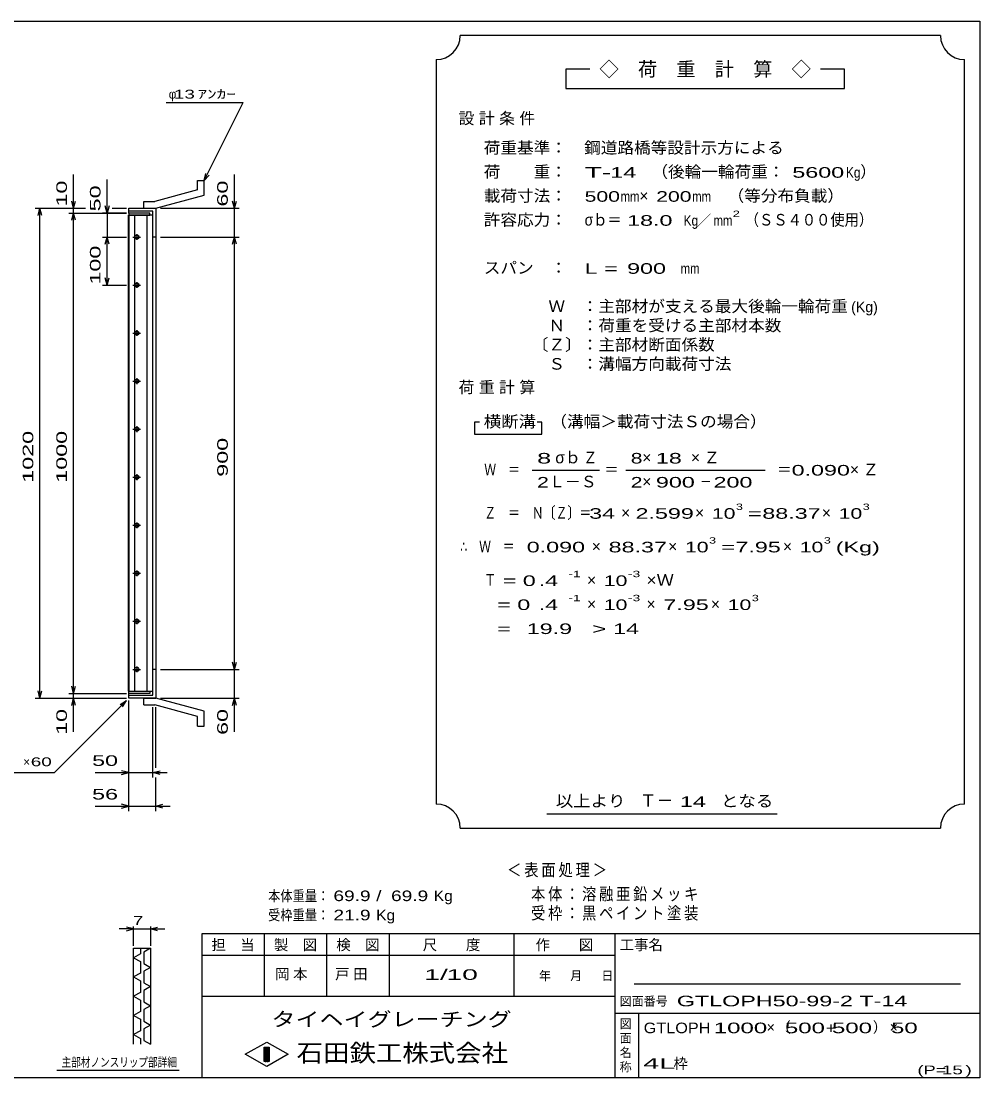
# Model space of a CAD drawing. Units: millimetres, scale not verified. Extents: x -1820 to 1731, y -1282 to 1054.
# Drawn here: x -265 to 1731, y -1146 to 1054 of the extents above; entities that cross this region are included whole.
import ezdxf
from ezdxf.enums import TextEntityAlignment as Align

# ---------------------------------------------------------------- set-up
doc = ezdxf.new("R2010")
doc.units = ezdxf.units.MM
doc.header["$LTSCALE"] = 10
for name, color, linetype, lineweight in [('0_2', 150, 'Continuous', 25), ('16', 3, 'Continuous', 25), ('19', 6, 'Continuous', 25), ('22', 2, 'Continuous', 25), ('32', 4, 'Continuous', 25)]:
    doc.layers.add(name, color=color, linetype=linetype, lineweight=lineweight)
doc.styles.add('ベクトル', font='')
doc.styles.get('ベクトル').set_extended_font_data('ベクトル')

msp = doc.modelspace()

# ---------------------------------------------------------------- linework, layer by layer
at = {"layer": '0_2'}
for p, q in [((-1729, 1053.5), (1731, 1053.5)), ((1731, 1053.5), (1731, -1146.5)), ((1731, -846.5), (111, -846.5)), ((111, -846.5), (111, -1146.5)), ((241, -846.5), (241, -976.5)), ((371, -976.5), (371, -846.5)), ((501, -846.5), (501, -976.5)), ((761, -976.5), (761, -846.5)), ((971, -846.5), (971, -1146.5)), ((971, -891.5), (111, -891.5)), ((1691, -951.5), (1011, -951.5)), ((111, -976.5), (971, -976.5)), ((971, -1011.5), (1731, -1011.5)), ((1021, -1146.5), (1021, -1011.5)), ((201, -1097.5), (246, -1072.5)), ((246, -1072.5), (291, -1097.5)), ((246, -1122.5), (201, -1097.5)), ((241, -1082.5), (251, -1082.5)), ((241, -1112.5), (241, -1082.5)), ((241, -1082.5), (243, -1082.5)), ((243, -1082.5), (243, -1112.5)), ((245, -1112.5), (245, -1082.5)), ((245, -1082.5), (247, -1082.5)), ((291, -1097.5), (246, -1122.5)), ((247, -1082.5), (247, -1112.5)), ((249, -1112.5), (249, -1082.5)), ((249, -1082.5), (251, -1082.5)), ((251, -1082.5), (251, -1112.5)), ((251, -1082.5), (251, -1112.5)), ((251, -1112.5), (241, -1112.5)), ((243, -1112.5), (245, -1112.5)), ((247, -1112.5), (249, -1112.5)), ((1731, -1146.5), (-1729, -1146.5))]:
    msp.add_line(p, q, dxfattribs=at)
at = {"layer": '16'}
for p, q in [((-41.7, -341.5), (-41.7, 649.5)), ((-41.7, 649.5), (-41, 649.5)), ((3, 654), (-41, 654)), ((-41, 654), (-41, 649.5)), ((-41, 649.5), (3, 649.5)), ((-41, 649.5), (-41, -341.5)), ((9, 649.5), (-41, 649.5)), ((-29.5, 649.5), (-29.5, -341.5)), ((-2.5, -341.5), (-2.5, 649.5)), ((3, 649.5), (3, 654)), ((9, -341.5), (9, 649.5)), ((-32.5, 604), (-16.5, 604)), ((-22.5, 607), (-26.5, 607)), ((-26.5, 601), (-22.5, 601)), ((-24.5, 610), (-24.5, 598)), ((-22.5, 507), (-26.5, 507)), ((-24.5, 510), (-24.5, 498)), ((-32.5, 504), (-16.5, 504)), ((-26.5, 501), (-22.5, 501)), ((-32.5, 404), (-16.5, 404)), ((-22.5, 407), (-26.5, 407)), ((-26.5, 401), (-22.5, 401)), ((-24.5, 410), (-24.5, 398)), ((-24.5, 310), (-24.5, 298)), ((-32.5, 304), (-16.5, 304)), ((-22.5, 307), (-26.5, 307)), ((-26.5, 301), (-22.5, 301)), ((-32.5, 204), (-16.5, 204)), ((-22.5, 207), (-26.5, 207)), ((-26.5, 201), (-22.5, 201)), ((-24.5, 210), (-24.5, 198)), ((-24.5, 110), (-24.5, 98)), ((-32.5, 104), (-16.5, 104)), ((-22.5, 107), (-26.5, 107)), ((-26.5, 101), (-22.5, 101)), ((-32.5, 4), (-16.5, 4)), ((-22.5, 7), (-26.5, 7)), ((-26.5, 1), (-22.5, 1)), ((-24.5, 10), (-24.5, -2)), ((-32.5, -96), (-16.5, -96)), ((-22.5, -93), (-26.5, -93)), ((-26.5, -99), (-22.5, -99)), ((-24.5, -90), (-24.5, -102)), ((-32.5, -196), (-16.5, -196)), ((-22.5, -193), (-26.5, -193)), ((-24.5, -190), (-24.5, -202)), ((-26.5, -199), (-22.5, -199)), ((-32.5, -296), (-16.5, -296)), ((-22.5, -293), (-26.5, -293)), ((-26.5, -299), (-22.5, -299)), ((-24.5, -290), (-24.5, -302)), ((-41, -341.5), (-41.7, -341.5)), ((-41, -341.5), (3, -341.5)), ((-41, -346), (-41, -341.5)), ((-41, -341.5), (9, -341.5)), ((3, -346), (-41, -346)), ((3, -341.5), (3, -346))]:
    msp.add_line(p, q, dxfattribs=at)
for centre, radius, start, end in [((-26.5, 604), 3, 90, 270), ((-24.5, 604), 4, 46.6, 133.4), ((-24.5, 604), 4, 226.6, 313.4), ((-22.5, 604), 3, 270, 90), ((-26.5, 504), 3, 90, 270), ((-24.5, 504), 4, 46.6, 133.4), ((-22.5, 504), 3, 270, 90), ((-24.5, 504), 4, 226.6, 313.4), ((-26.5, 404), 3, 90, 270), ((-24.5, 404), 4, 46.6, 133.4), ((-24.5, 404), 4, 226.6, 313.4), ((-22.5, 404), 3, 270, 90), ((-24.5, 304), 4, 46.6, 133.4), ((-26.5, 304), 3, 90, 270), ((-24.5, 304), 4, 226.6, 313.4), ((-22.5, 304), 3, 270, 90), ((-26.5, 204), 3, 90, 270), ((-24.5, 204), 4, 46.6, 133.4), ((-24.5, 204), 4, 226.6, 313.4), ((-22.5, 204), 3, 270, 90), ((-26.5, 104), 3, 90, 270), ((-24.5, 104), 4, 46.6, 133.4), ((-24.5, 104), 4, 226.6, 313.4), ((-22.5, 104), 3, 270, 90), ((-26.5, 4), 3, 90, 270), ((-24.5, 4), 4, 46.6, 133.4), ((-24.5, 4), 4, 226.6, 313.4), ((-22.5, 4), 3, 270, 90), ((-26.5, -96), 3, 90, 270), ((-24.5, -96), 4, 46.6, 133.4), ((-24.5, -96), 4, 226.6, 313.4), ((-22.5, -96), 3, 270, 90), ((-26.5, -196), 3, 90, 270), ((-24.5, -196), 4, 46.6, 133.4), ((-22.5, -196), 3, 270, 90), ((-24.5, -196), 4, 226.6, 313.4), ((-26.5, -296), 3, 90, 270), ((-24.5, -296), 4, 46.6, 133.4), ((-24.5, -296), 4, 226.6, 313.4), ((-22.5, -296), 3, 270, 90)]:
    msp.add_arc(centre, radius, start, end, dxfattribs=at)
at = {"layer": '19'}
for p, q in [((102, 722), (116, 722)), ((102, 702), (102, 722)), ((116, 691), (116, 722)), ((102, 702), (13, 678)), ((15, 664), (116, 691)), ((-41, 654), (-41, 664)), ((-41, 664), (14, 664)), ((-10, 678), (13, 678)), ((-10, 664), (-10, 678)), ((-10, 664), (15, 664)), ((14, 664), (15, 663)), ((15, 663), (15, -355)), ((9, 658), (-41, 658)), ((9, -350), (9, 658)), ((15, 604), (9, 604)), ((15, -296), (9, -296)), ((-41, -356), (-41, -346)), ((-41, -350), (9, -350)), ((14, -356), (-41, -356)), ((-10, -356), (15, -356)), ((-10, -370), (-10, -356)), ((-10, -370), (13, -370)), ((102, -394), (13, -370)), ((15, -355), (14, -356)), ((116, -383), (15, -356)), ((102, -414), (102, -394)), ((116, -414), (116, -383)), ((102, -414), (116, -414))]:
    msp.add_line(p, q, dxfattribs=at)
at = {"layer": '22', "color": 4}
for p, q in [((1649, 1023.5), (649, 1023.5)), ((599, 973.5), (599, -576.5)), ((1699, -576.5), (1699, 973.5)), ((919, 953.5), (869, 953.5)), ((869, 953.5), (869, 913.5)), ((1449, 953.5), (1399, 953.5)), ((1449, 913.5), (1449, 953.5)), ((869, 913.5), (1449, 913.5)), ((37, 884), (197, 884)), ((116, 722), (197, 884)), ((-156, 664), (-156, 734)), ((116, 722), (119, 736.6)), ((116, 722), (126, 733)), ((179, 664), (179, 734)), ((-86, 654), (-86, 724)), ((-236, 664), (-131, 664)), ((-230, 649), (-226, 664)), ((-222, 649), (-226, 664)), ((-226, -356), (-226, 664)), ((-166, 664), (-131, 664)), ((-156, 664), (-160, 679)), ((-156, 664), (-152, 679)), ((-156, 654), (-156, 664)), ((-86, 654), (-90, 669)), ((-82, 669), (-86, 654)), ((-76, 664), (-46, 664)), ((-76, 664), (-46, 664)), ((25, 664), (189, 664)), ((179, 664), (175, 679)), ((179, 664), (183, 679)), ((179, 604), (179, 664)), ((-166, 654), (-46, 654)), ((-160, 639), (-156, 654)), ((-152, 639), (-156, 654)), ((-156, -346), (-156, 654)), ((-46, 654), (-96, 654)), ((-86, 654), (-86, 604)), ((-96, 604), (-46, 604)), ((-90, 589), (-86, 604)), ((-82, 589), (-86, 604)), ((-86, 504), (-86, 604)), ((25, 604), (189, 604)), ((175, 589), (179, 604)), ((183, 589), (179, 604)), ((179, -296), (179, 604)), ((-86, 504), (-90, 519)), ((-86, 504), (-82, 519)), ((-96, 504), (-46, 504)), ((689, 218.5), (679, 218.5)), ((679, 218.5), (679, 193.5)), ((819, 218.5), (809, 218.5)), ((819, 193.5), (819, 218.5)), ((679, 193.5), (819, 193.5)), ((799, 118.5), (939, 118.5)), ((994, 118.5), (1284, 118.5)), ((179, -296), (175, -281)), ((179, -296), (183, -281)), ((25, -296), (189, -296)), ((179, -356), (179, -296)), ((-226, -356), (-230, -341)), ((-226, -356), (-222, -341)), ((-166, -346), (-46, -346)), ((-156, -346), (-160, -331)), ((-156, -346), (-152, -331)), ((-156, -356), (-156, -346)), ((-236, -356), (-46, -356)), ((-196, -511), (-46, -361)), ((-166, -356), (-46, -356)), ((-160, -371), (-156, -356)), ((-152, -371), (-156, -356)), ((-156, -426), (-156, -356)), ((-59, -369), (-46, -361)), ((-54, -374), (-46, -361)), ((-41, -521), (-41, -361)), ((-41, -591), (-41, -361)), ((25, -356), (189, -356)), ((175, -371), (179, -356)), ((183, -371), (179, -356)), ((179, -426), (179, -356)), ((9, -521), (9, -375)), ((15, -501), (15, -375)), ((-396, -511), (-196, -511)), ((-111, -511), (-41, -511)), ((-41, -511), (-56, -507)), ((-56, -515), (-41, -511)), ((-41, -511), (9, -511)), ((9, -511), (24, -507)), ((24, -515), (9, -511)), ((9, -511), (39, -511)), ((15, -591), (15, -521)), ((-111, -581), (-41, -581)), ((-41, -581), (-56, -577)), ((-56, -585), (-41, -581)), ((-41, -581), (15, -581)), ((15, -581), (30, -577)), ((30, -585), (15, -581)), ((15, -581), (45, -581)), ((829, -596.5), (1309, -596.5)), ((649, -626.5), (1649, -626.5))]:
    msp.add_line(p, q, dxfattribs=at)
for centre, start, end in [((599, 1023.5), 270, 0), ((1699, 1023.5), 180, 270), ((599, -626.5), 0, 90), ((1699, -626.5), 90, 180)]:
    msp.add_arc(centre, 50, start, end, dxfattribs=at)
at = {"layer": '32'}
for p, q in [((-31, -836.5), (-46, -832.5)), ((-31, -871.5), (-31, -831.5)), ((4, -831.5), (4, -871.5)), ((4, -836.5), (19, -832.5)), ((-31, -836.5), (-61, -836.5)), ((-46, -840.5), (-31, -836.5)), ((-31, -836.5), (4, -836.5)), ((19, -840.5), (4, -836.5)), ((4, -836.5), (34, -836.5)), ((-31, -876.5), (4, -876.5)), ((-31, -1076.5), (-31, -876.5)), ((-17, -876.5), (-17, -888.5)), ((4, -876.5), (-10, -884.5)), ((4, -876.5), (4, -1076.5)), ((-17, -888.5), (-31, -896.5)), ((-31, -896.5), (-17, -904.5)), ((-10, -884.5), (-10, -908.5)), ((-17, -904.5), (-17, -928.5)), ((-10, -908.5), (4, -916.5)), ((4, -916.5), (-10, -924.5)), ((-17, -928.5), (-31, -936.5)), ((-31, -936.5), (-17, -944.5)), ((-17, -944.5), (-17, -968.5)), ((-10, -924.5), (-10, -948.5)), ((-10, -948.5), (4, -956.5)), ((4, -956.5), (-10, -964.5)), ((-10, -964.5), (-10, -988.5)), ((-17, -968.5), (-31, -976.5)), ((-31, -976.5), (-17, -984.5)), ((-17, -984.5), (-17, -1008.5)), ((-10, -988.5), (4, -996.5)), ((-17, -1008.5), (-31, -1016.5)), ((4, -996.5), (-10, -1004.5)), ((-10, -1004.5), (-10, -1028.5)), ((-31, -1016.5), (-17, -1024.5)), ((-17, -1024.5), (-17, -1048.5)), ((-10, -1028.5), (4, -1036.5)), ((-17, -1048.5), (-31, -1056.5)), ((4, -1036.5), (-10, -1044.5)), ((-10, -1044.5), (-10, -1068.5)), ((-31, -1056.5), (-17, -1064.5)), ((-17, -1064.5), (-17, -1076.5)), ((-10, -1068.5), (4, -1076.5)), ((64, -1131.5), (-191, -1131.5))]:
    msp.add_line(p, q, dxfattribs=at)

# ---------------------------------------------------------------- texts
at = {"layer": '0_2', "style": 'ベクトル'}
for s, height, p in [('担\u3000当', 21.99, (131, -869.5)), ('製\u3000図', 21.99, (261, -869.5)), ('検\u3000図', 21.99, (391, -869.5)), ('尺\u3000\u3000度', 21.99, (571, -869.5)), ('作\u3000\u3000図', 21.99, (806, -869.5)), ('工事名', 21.99, (981, -869.5)), ('年', 18.33, (813, -934)), ('月', 18.33, (878, -934)), ('日', 18.33, (943, -934)), ('図面番号', 18.33, (981, -987)), ('図', 18.33, (981, -1034)), ('面', 18.33, (981, -1064)), ('名', 18.33, (981, -1094)), ('称', 18.33, (981, -1124))]:
    msp.add_text(s, height=height, dxfattribs=at).set_placement(p, align=Align.MIDDLE_LEFT)
at = {"layer": '0_2', "color": 222, "style": 'ベクトル'}
for s, height, width, p in [('タイヘイグレーチング', 29.33, 1.25, (256, -1024.5)), ('石田鉄工株式会社', 36.66, 1.1, (308.5, -1094.5))]:
    msp.add_text(s, height=height, dxfattribs=dict(at, width=width)).set_placement(p, align=Align.MIDDLE_LEFT)
at = {"layer": '22', "style": 'ベクトル'}
for s, height, p in [('◇\u3000荷\u3000重\u3000計\u3000算\u3000◇', 29.33, (939, 953.5)), ('φ', 18.33, (42, 901.5)), ('）', 24.19, (1482, 740)), ('×', 24.19, (1022, 690)), ('／', 21.99, (1141.5, 638.5)), ('(Kg)', 21.99, (1463, 458.5)), ('σｂ', 24.19, (847, 145)), ('×', 24.19, (1028, 145)), ('Ｌ－Ｓ', 24.19, (834, 95)), ('×', 24.19, (1028, 95)), ('×', 24.19, (984, 30)), ('×', 24.19, (1138, 30)), ('×', 24.19, (1402, 30)), ('×', 24.19, (923, -40)), ('×', 24.19, (1082, -40)), ('×', 24.19, (1321, -40)), ('×', 24.19, (913, -110)), ('×', 24.19, (913, -160)), ('×', 24.19, (1037, -160)), ('×', 24.19, (1171, -160)), ('×', 18.33, (-261, -488.5)), ('Ｔ－', 25.66, (1023, -569)), ('枠', 21.99, (1093, -1116.5))]:
    msp.add_text(s, height=height, dxfattribs=at).set_placement(p, align=Align.MIDDLE_LEFT)
for s, height, width, p in [(' 13 ', 18.33, 1.6, (42, 901.5)), ('ｱﾝｶｰ', 18.33, 1.6, (102, 901.5)), ('荷重基準：\u3000', 24.19, 1.05, (698, 790)), ('鋼道路橋等設計示方による', 24.19, 1.05, (907, 790)), ('荷\u3000\u3000重：\u3000', 24.19, 1.05, (698, 740)), ('T-', 21.99, 2, (908, 738.5)), (' 14 ', 21.99, 1.65, (948, 738.5)), ('（後輪一輪荷重：', 24.19, 1.05, (1047, 740)), (' 5600', 21.99, 1.65, (1327, 738.5)), ('Kg', 21.99, 0.85, (1452, 738.5)), ('載荷寸法：\u3000', 24.19, 1.05, (698, 690)), ('\u3000（等分布負載）', 24.19, 1.05, (1171, 690)), ('500', 21.99, 1.5, (908, 688.5)), ('mm', 21.99, 0.8, (983, 688.5)), ('200', 21.99, 1.5, (1057, 688.5)), ('mm', 21.99, 0.8, (1132, 688.5)), ('許容応力：\u3000', 24.19, 1.05, (698, 640)), ('σｂ＝', 24.19, 0.9, (908, 640)), (' 18.0', 21.99, 1.65, (983, 638.5)), ('Kg', 21.99, 0.85, (1114, 638.5)), ('mm', 21.99, 0.8, (1176.5, 638.5)), ('2', 13.2, 1.5, (1216.5, 652.5)), ('（ＳＳ４００使用）', 24.19, 0.9, (1241.5, 640)), ('スパン\u3000：\u3000', 24.19, 1.05, (698, 540)), ('L =', 21.99, 1.65, (908, 538.5)), (' 900 ', 21.99, 1.65, (983, 538.5)), ('mm', 21.99, 0.8, (1108, 538.5)), ('\u3000Ｗ\u3000：主部材が支える最大後輪一輪荷重', 24.19, 1.05, (798, 460)), ('\u3000Ｎ\u3000：荷重を受ける主部材本数', 24.19, 1.05, (798, 420)), ('〔Ｚ〕：主部材断面係数', 24.19, 1.05, (798, 380)), ('\u3000Ｓ\u3000：溝幅方向載荷寸法', 24.19, 1.05, (798, 340)), ('横断溝', 24.19, 1.1, (698, 220)), ('\u3000（溝幅＞載荷寸法Ｓの場合）', 24.19, 1.05, (802, 220)), ('8', 21.99, 1.8, (809, 143.5)), ('Ｚ', 24.19, 0.9, (905, 145)), ('8', 21.99, 1.5, (1004, 143.5)), (' 18 ', 21.99, 1.65, (1043, 143.5)), ('Ｗ\u3000＝', 24.19, 0.75, (699, 120)), ('＝', 24.19, 0.9, (949, 120)), ('＝', 24.19, 0.9, (1309, 120)), ('0.090', 21.99, 1.65, (1339, 118.5)), ('2', 21.99, 1.5, (809, 93.5)), ('2', 21.99, 1.5, (1004, 93.5)), (' 900 ', 21.99, 1.65, (1043, 93.5)), ('－', 24.19, 0.75, (1148, 95)), (' 200 ', 21.99, 1.65, (1163, 93.5)), ('Ｚ\u3000＝\u3000Ｎ〔Ｚ〕＝', 24.19, 0.75, (699, 30)), ('3', 13.2, 1.5, (1223, 42.5)), ('3', 13.2, 1.5, (1487, 42.5)), (' 34 ', 21.99, 1.65, (904, 28.5)), ('2.599', 21.99, 1.65, (1014, 28.5)), ('10', 21.99, 1.5, (1173, 28.5)), ('=', 21.99, 1.7, (1248, 28.5)), ('88.37', 21.99, 1.65, (1278, 28.5)), ('10', 21.99, 1.5, (1437, 28.5)), ('3', 13.2, 1.5, (1167, -27.5)), ('3', 13.2, 1.5, (1406, -27.5)), ('∴\u3000Ｗ\u3000＝', 24.19, 0.75, (649, -40)), (' 0.090', 21.99, 1.65, (774, -41.5)), ('88.37', 21.99, 1.65, (958, -41.5)), ('10', 21.99, 1.5, (1117, -41.5)), ('=', 21.99, 1.7, (1192, -41.5)), ('7.95', 21.99, 1.65, (1222, -41.5)), ('10', 21.99, 1.5, (1356, -41.5)), ('(Kg)', 21.99, 1.65, (1431, -41.5)), ('Ｔ', 24.19, 0.75, (699, -110)), (' = 0', 21.99, 1.65, (724, -111.5)), (' .4 ', 21.99, 1.65, (799, -111.5)), ('-1', 13.2, 1.65, (874, -97.5)), ('10', 21.99, 1.5, (948, -111.5)), ('-3', 13.2, 1.65, (998, -97.5)), ('×Ｗ', 24.19, 1.1, (1037, -110)), ('  = 0', 21.99, 1.65, (699, -161.5)), (' .4 ', 21.99, 1.65, (799, -161.5)), ('-1', 13.2, 1.65, (874, -147.5)), ('10', 21.99, 1.5, (948, -161.5)), ('-3', 13.2, 1.65, (998, -147.5)), ('7.95', 21.99, 1.65, (1072, -161.5)), ('10', 21.99, 1.5, (1206, -161.5)), ('3', 13.2, 1.5, (1256, -147.5)), ('  =', 21.99, 1.65, (699, -211.5)), (' 19.9', 21.99, 1.65, (774, -211.5)), ('>', 21.99, 1.7, (924, -211.5)), (' 14 ', 21.99, 1.65, (954, -211.5)), (' 60 ', 18.33, 1.6, (-256, -488.5)), (' 50 ', 21.99, 1.65, (-131, -486)), (' 56 ', 21.99, 1.65, (-131, -556)), ('以上より\u3000', 24.19, 1.1, (848, -570)), (' 14 ', 21.99, 1.65, (1093, -571.5)), ('となる', 24.19, 1.1, (1192, -570)), ('本体重量：', 21.99, 0.85, (249, -767.5)), (' 69.9', 21.99, 1.35, (374, -767.5)), ('/', 21.99, 1.35, (474, -767.5)), (' 69.9', 21.99, 1.35, (494, -767.5)), ('Kg', 21.99, 1.1, (594, -767.5)), ('受枠重量：', 21.99, 0.85, (249, -807.5)), (' 21.9', 21.99, 1.35, (374, -807.5)), ('Kg', 21.99, 1.1, (474, -807.5)), ('1/', 21.99, 2, (574, -931.5)), (' 10 ', 21.99, 2, (604, -931.5)), ('GTLOPH50-99-2 T-14            ', 21.99, 1.65, (1100, -986.5)), ('GTLOPH', 21.99, 1.15, (1031, -1042.5)), (' 1000 ', 21.99, 1.7, (1163.07, -1042.5)), (' 500 ', 21.99, 1.7, (1311.07, -1042.5)), (' 500 ', 21.99, 1.7, (1409.07, -1042.5)), (' 50 ', 21.99, 1.7, (1532.07, -1042.5)), ('+', 21.99, 1.3, (1410.07, -1042.5)), ('4L', 21.99, 2.05, (1030, -1116.5)), ('(P=', 18.33, 1.55, (1601, -1130)), (' 15 ', 18.33, 1.6, (1641, -1130)), (')', 18.33, 1.6, (1701, -1130))]:
    msp.add_text(s, height=height, dxfattribs=dict(at, width=width)).set_placement(p, align=Align.MIDDLE_LEFT)
at = {"layer": '22', "style": 'ベクトル', "width": 1.65}
for s, p in [(' 10 ', (-181, 654)), (' 50 ', (-111, 644)), (' 60 ', (154, 654)), (' 100 ', (-111, 491.5)), (' 1020 ', (-251, 79)), (' 1000 ', (-181, 79)), (' 900 ', (154, 91.5)), (' 10 ', (-181, -446)), (' 60 ', (154, -446))]:
    msp.add_text(s, height=21.99, rotation=90, dxfattribs=at).set_placement(p, align=Align.MIDDLE_LEFT)
at = {"layer": '22', "attachment_point": 4, "style": 'ベクトル'}
for s, insert, char_height in [('\\T1.28;設計条件', (645.5, 850), 24.19), ('\\T1.28;荷重計算', (645.5, 290), 24.19), ('\\T1.42;×Ｚ', (1129.5, 145), 24.19), ('\\T1.42;×Ｚ', (1460.5, 120), 24.19), ('\\T1.2;\\W0.85;＜表面処理＞', (746.5, -715), 25.66), ('\\T1.19;\\W0.85;本体：溶融亜鉛メッキ', (796.5, -765), 25.66), ('\\T1.19;\\W0.85;受枠：黒ペイント塗装', (796.5, -805), 25.66), ('\\T1.25;岡本\u3000', (263.5, -931.5), 21.99), ('\\T1.25;戸田\u3000', (388.5, -931.5), 21.99), ('\\T1.17;×（', (1287.07, -1042.5), 21.99), ('\\T1.17;）×', (1508.07, -1042.5), 21.99)]:
    msp.add_mtext(s, dxfattribs=dict(at, insert=insert, char_height=char_height))
at = {"layer": '32', "color": 2, "style": 'ベクトル'}
for s, width, p in [(' 7 ', 1.6, (-43.5, -819)), ('主部材ノンスリップ部詳細', 0.8, (-181, -1114))]:
    msp.add_text(s, height=18.33, dxfattribs=dict(at, width=width)).set_placement(p, align=Align.MIDDLE_LEFT)

doc.saveas('drawing.dxf')
